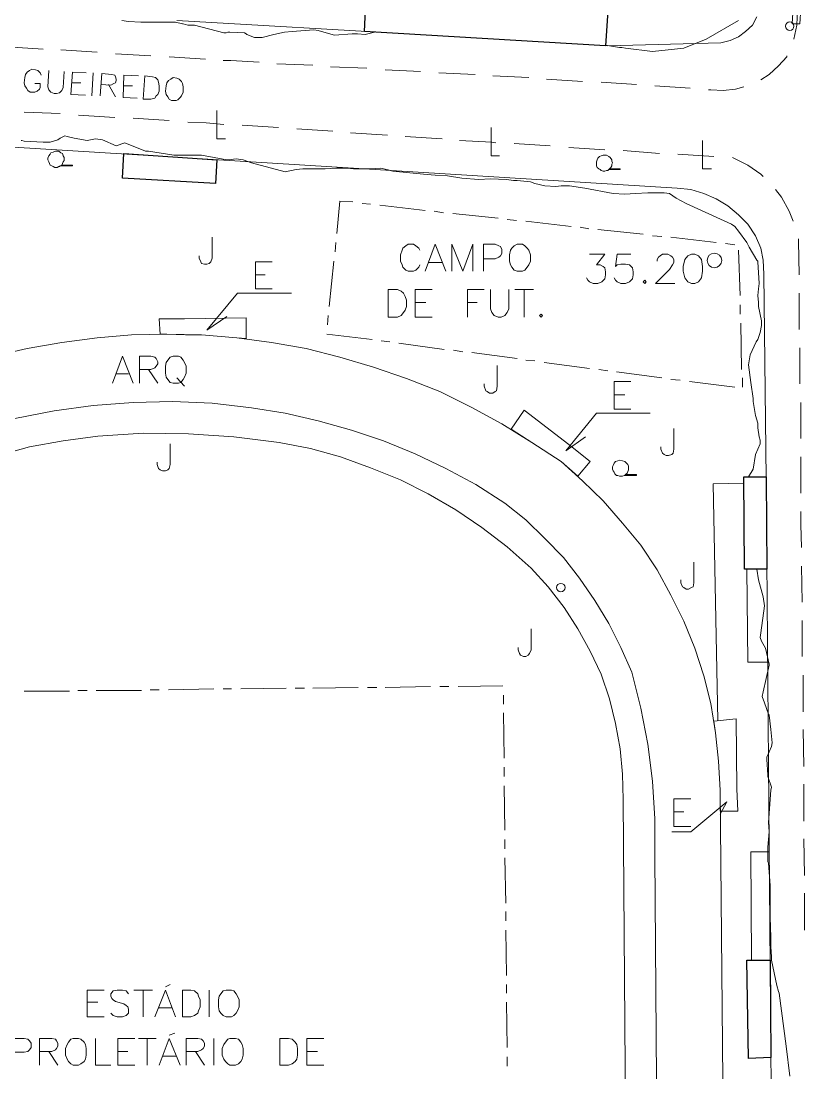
# Model space of a CAD drawing. Extents: x -2391 to 32076, y -11492 to 5852.
# Drawn here: x 4537.6 to 4624, y -1069.4 to -953.5 of the extents above; entities that cross this region are included whole.
import ezdxf

# ---------------------------------------------------------------- set-up
doc = ezdxf.new("R2010")
doc.units = 0
doc.header["$LTSCALE"] = 7
for name, color, linetype in [('ALVE-CT', 3, 'CONTINUOUS'), ('PDF_A101 - EDIFICACAO', 7, 'CONTINUOUS'), ('PDF_A124 - MURO', 7, 'CONTINUOUS'), ('PDF_A133 - CANTEIRO_JARDIM_ESTUFA', 7, 'CONTINUOUS'), ('PDF_A135 - CAMPO_FUTEBOL', 7, 'CONTINUOUS'), ('PDF_A136 - ARQUIBANCADA', 7, 'CONTINUOUS'), ('PDF_B216 - OUTRAS_ENTIDADES_PRIVADAS', 7, 'CONTINUOUS'), ('PDF_C301 - MEIO_FIO_2D', 7, 'CONTINUOUS'), ('PDF_C307 - TXT_NOME_LOGRADOURO', 7, 'CONTINUOUS'), ('PDF_C315 - ESCADARIA', 7, 'CONTINUOUS'), ('PDF_C317 - BOCA_LOBO', 7, 'CONTINUOUS'), ('PDF_F602 - ARVORE_ISOLADA', 7, 'CONTINUOUS'), ('PDF_I902 - LUMINARIA', 7, 'CONTINUOUS'), ('PDF_I903 - POSTE', 7, 'CONTINUOUS'), ('PDF_M1306 - SETA_INDICADORA_TEXTO', 7, 'CONTINUOUS'), ('PDF_N1401 - CURVA_MESTRA', 7, 'CONTINUOUS'), ('PDF_N1403 - COTA_DE_APARELHO', 7, 'CONTINUOUS')]:
    doc.layers.add(name, color=color, linetype=linetype)

msp = doc.modelspace()

# ---------------------------------------------------------------- linework, layer by layer
at = {"layer": 'ALVE-CT'}
msp.add_circle((4550.796, -1271.53), 500, dxfattribs=at)
at = {"layer": 'PDF_A101 - EDIFICACAO', "lineweight": 30}
for points in [[(4602.864, -943.458), (4602.017, -956.242), (4575.433, -954.634), (4576.025, -941.849)], [(4559.177, -968.773), (4559.008, -971.397), (4548.764, -970.804), (4548.933, -968.095)], [(4619.797, -1013.898), (4617.341, -1013.898), (4617.257, -1003.739), (4619.712, -1003.739), (4619.712, -1003.908)], [(4620.22, -1067.744), (4617.765, -1067.829), (4617.595, -1056.992), (4620.135, -1056.992)]]:
    msp.add_lwpolyline(points, close=True, dxfattribs=at)
at = {"layer": 'PDF_A124 - MURO', "lineweight": 9}
for points in [[(4554.775, -953.448), (4562.395, -953.872), (4573.824, -954.549), (4602.271, -956.242), (4614.717, -955.904), (4615.733, -955.65), (4616.664, -955.226), (4617.426, -954.634), (4618.188, -953.956), (4618.696, -953.025)], [(4520.655, -966.402), (4609.891, -971.905), (4611.415, -972.074), (4612.854, -972.498), (4614.209, -973.09), (4615.479, -973.852), (4616.664, -974.868), (4617.68, -975.884), (4618.527, -977.154), (4619.119, -978.509), (4619.373, -979.864), (4619.458, -981.387), (4619.712, -1003.908), (4620.559, -1107.028)], [(4536.911, -997.304), (4541.229, -996.458), (4545.546, -995.865), (4549.949, -995.526), (4554.267, -995.442), (4558.669, -995.611), (4562.987, -996.119), (4566.712, -996.712), (4570.353, -997.558), (4573.993, -998.574), (4577.549, -999.759), (4581.021, -1001.199), (4584.407, -1002.807), (4587.709, -1004.585), (4590.926, -1006.617), (4593.212, -1008.48), (4595.329, -1010.512), (4597.361, -1012.628), (4599.139, -1014.914), (4600.832, -1017.37), (4602.356, -1019.909), (4603.71, -1022.534), (4604.896, -1025.243), (4605.912, -1029.222), (4606.674, -1033.202), (4607.182, -1037.266), (4607.436, -1041.414), (4607.436, -1045.478), (4607.944, -1114.733)]]:
    msp.add_lwpolyline(points, dxfattribs=at)
at = {"layer": 'PDF_A133 - CANTEIRO_JARDIM_ESTUFA', "lineweight": 9}
for points in [[(4558.669, -977.324), (4558.669, -979.61), (4558.5, -980.033), (4558.331, -980.202), (4558.077, -980.287), (4557.823, -980.287), (4557.484, -980.202), (4557.399, -980.033), (4557.23, -979.61), (4557.23, -979.356)], [(4590.08, -991.462), (4590.08, -993.748), (4589.995, -994.256), (4589.826, -994.341), (4589.572, -994.51), (4589.233, -994.51), (4588.979, -994.341), (4588.81, -994.256), (4588.64, -993.748), (4588.64, -993.494)], [(4534.794, -1001.453), (4538.519, -1000.437), (4542.245, -999.759), (4546.054, -999.252), (4551.05, -998.913), (4556.045, -998.998), (4561.04, -999.336), (4566.035, -999.929), (4569.506, -1000.606), (4572.808, -1001.537), (4576.11, -1002.723), (4579.412, -1004.077), (4582.46, -1005.601), (4585.508, -1007.379), (4588.386, -1009.326), (4591.18, -1011.443), (4593.805, -1013.814), (4595.667, -1015.846), (4597.445, -1018.132), (4598.969, -1020.502), (4600.324, -1022.957), (4601.509, -1025.497), (4602.441, -1028.207), (4603.118, -1030.916), (4603.626, -1033.71), (4603.88, -1036.504), (4603.964, -1039.297), (4604.642, -1132.936)], [(4609.552, -998.405), (4609.552, -1000.691), (4609.468, -1001.114), (4609.298, -1001.283), (4608.96, -1001.368), (4608.706, -1001.368), (4608.452, -1001.283), (4608.282, -1001.114), (4608.113, -1000.691), (4608.113, -1000.437)], [(4554.013, -1000.098), (4554.013, -1002.384), (4553.928, -1002.807), (4553.759, -1002.977), (4553.505, -1003.061), (4553.166, -1003.061), (4552.912, -1002.977), (4552.743, -1002.807), (4552.574, -1002.384), (4552.574, -1002.13)], [(4614.378, -1030.577), (4613.87, -1004.501), (4617.257, -1004.416)], [(4611.754, -1013.136), (4611.754, -1015.422), (4611.669, -1015.846), (4611.5, -1015.93), (4611.161, -1016.1), (4610.907, -1016.1), (4610.653, -1015.93), (4610.484, -1015.846), (4610.314, -1015.422), (4610.314, -1015.084)], [(4617.595, -1013.898), (4617.68, -1024.143), (4619.881, -1024.143)], [(4593.805, -1020.502), (4593.805, -1022.788), (4593.635, -1023.211), (4593.466, -1023.381), (4593.212, -1023.55), (4592.958, -1023.55), (4592.62, -1023.381), (4592.535, -1023.211), (4592.366, -1022.788), (4592.366, -1022.534)], [(4618.103, -1056.992), (4618.019, -1045.055), (4620.051, -1045.055)]]:
    msp.add_lwpolyline(points, dxfattribs=at)
at = {"layer": 'PDF_A135 - CAMPO_FUTEBOL', "lineweight": 9}
for points in [[(4574.163, -973.429), (4572.724, -973.344), (4572.385, -976.9)], [(4576.11, -973.683), (4575.179, -973.598)], [(4582.121, -974.36), (4577.126, -973.768)], [(4584.153, -974.614), (4583.137, -974.445)], [(4590.164, -975.207), (4585.169, -974.699)], [(4592.196, -975.461), (4591.18, -975.376)], [(4598.207, -976.138), (4593.212, -975.546)], [(4600.155, -976.392), (4599.223, -976.223)], [(4606.166, -976.985), (4601.171, -976.477)], [(4608.198, -977.239), (4607.182, -977.154)], [(4614.209, -977.916), (4609.214, -977.324)], [(4572.3, -977.916), (4572.216, -978.932)], [(4581.529, -978.763), (4581.444, -978.509), (4581.105, -978.255), (4580.851, -978.086), (4580.259, -978.086), (4580.005, -978.255), (4579.666, -978.509), (4579.581, -978.763), (4579.412, -979.271), (4579.412, -979.948), (4579.581, -980.371), (4579.666, -980.625), (4580.005, -980.964), (4580.259, -981.049), (4580.851, -981.049), (4581.105, -980.964), (4581.444, -980.625), (4581.529, -980.371)], [(4582.121, -981.049), (4583.222, -978.086), (4584.407, -981.049)], [(4585.084, -981.049), (4585.084, -978.086), (4586.27, -981.049), (4587.37, -978.086), (4587.37, -981.049)], [(4588.556, -981.049), (4588.556, -978.086), (4589.826, -978.086), (4590.249, -978.255), (4590.418, -978.34), (4590.588, -978.678), (4590.588, -979.102), (4590.418, -979.356), (4590.249, -979.525), (4589.826, -979.694), (4588.556, -979.694)], [(4616.241, -978.17), (4615.225, -978.001)], [(4616.833, -983.758), (4616.664, -978.763)], [(4572.046, -979.948), (4571.538, -984.943)], [(4582.545, -980.117), (4583.984, -980.117)], [(4582.883, -986.129), (4581.021, -986.129), (4581.021, -983.081), (4582.883, -983.081)], [(4586.778, -986.129), (4586.778, -983.081), (4588.64, -983.081)], [(4589.318, -983.081), (4589.318, -985.197), (4589.487, -985.621), (4589.741, -985.959), (4590.164, -986.129), (4590.503, -986.129), (4590.926, -985.959), (4591.18, -985.621), (4591.35, -985.197), (4591.35, -983.081)], [(4592.027, -983.081), (4594.059, -983.081)], [(4593.043, -983.081), (4593.043, -986.129)], [(4581.021, -984.52), (4582.206, -984.52)], [(4586.778, -984.52), (4587.878, -984.52)], [(4616.833, -985.79), (4616.833, -984.774)], [(4571.454, -985.959), (4571.369, -986.975)], [(4617.003, -991.886), (4616.918, -986.806)], [(4571.284, -987.991), (4576.279, -988.584)], [(4577.295, -988.753), (4578.227, -988.838)], [(4579.243, -989.007), (4584.238, -989.684)], [(4585.254, -989.769), (4586.27, -989.938)], [(4587.286, -990.023), (4592.281, -990.7)], [(4593.212, -990.87), (4594.228, -990.954)], [(4595.244, -991.124), (4600.239, -991.801)], [(4601.255, -991.886), (4602.271, -992.055)], [(4603.202, -992.14), (4608.198, -992.817)], [(4609.214, -992.986), (4610.23, -993.071)], [(4611.246, -993.24), (4616.241, -993.833)], [(4617.087, -993.833), (4617.087, -992.817)], [(4544.869, -1027.275), (4543.853, -1027.275)], [(4550.88, -1027.275), (4545.885, -1027.275)], [(4552.828, -1027.191), (4551.812, -1027.191)], [(4558.839, -1027.106), (4553.844, -1027.191)], [(4560.786, -1027.106), (4559.855, -1027.106)], [(4566.797, -1027.021), (4561.802, -1027.106)], [(4568.829, -1027.021), (4567.813, -1027.021)], [(4574.755, -1026.937), (4569.76, -1027.021)], [(4576.787, -1026.937), (4575.771, -1026.937)], [(4582.714, -1026.852), (4577.719, -1026.937)], [(4584.746, -1026.852), (4583.73, -1026.852)], [(4590.672, -1026.767), (4585.762, -1026.852)], [(4542.922, -1027.36), (4537.927, -1027.36)], [(4590.757, -1028.799), (4590.757, -1027.783)], [(4590.842, -1034.726), (4590.757, -1029.73)], [(4590.842, -1036.758), (4590.842, -1035.742)], [(4590.926, -1042.684), (4590.842, -1037.774)], [(4590.926, -1044.716), (4590.926, -1043.7)], [(4591.011, -1050.727), (4590.926, -1045.732)], [(4591.011, -1052.674), (4591.011, -1051.658)], [(4591.096, -1058.685), (4591.011, -1053.69)], [(4591.096, -1060.633), (4591.096, -1059.701)], [(4591.18, -1066.644), (4591.096, -1061.649)], [(4591.18, -1068.676), (4591.18, -1067.66)]]:
    msp.add_lwpolyline(points, dxfattribs=at)
for points in [[(4592.281, -978.086), (4591.942, -978.255), (4591.688, -978.509), (4591.519, -978.763), (4591.434, -979.271), (4591.434, -979.948), (4591.519, -980.371), (4591.688, -980.625), (4591.942, -980.964), (4592.281, -981.049), (4592.874, -981.049), (4593.127, -980.964), (4593.381, -980.625), (4593.551, -980.371), (4593.72, -979.948), (4593.72, -979.271), (4593.551, -978.763), (4593.381, -978.509), (4593.127, -978.255), (4592.874, -978.086)], [(4578.057, -986.129), (4578.057, -983.081), (4579.073, -983.081), (4579.497, -983.25), (4579.751, -983.504), (4579.92, -983.843), (4580.089, -984.266), (4580.089, -984.943), (4579.92, -985.367), (4579.751, -985.621), (4579.497, -985.959), (4579.073, -986.129)], [(4594.905, -985.79), (4594.736, -985.959), (4594.905, -986.129), (4595.075, -985.959)]]:
    msp.add_lwpolyline(points, close=True, dxfattribs=at)
at = {"layer": 'PDF_A136 - ARQUIBANCADA', "lineweight": 9}
for points in [[(4534.54, -990.446), (4538.265, -989.6), (4542.075, -988.923), (4545.97, -988.415), (4549.78, -988.076), (4553.674, -987.991), (4557.484, -988.076), (4561.379, -988.415), (4565.188, -988.923), (4568.998, -989.6), (4572.724, -990.531), (4576.449, -991.632), (4580.089, -992.902), (4583.73, -994.341), (4587.201, -996.034), (4590.588, -997.897), (4593.889, -999.929), (4597.107, -1002.045), (4599.477, -1004.162), (4601.763, -1006.363), (4603.88, -1008.819), (4605.912, -1011.274), (4607.69, -1013.983), (4609.214, -1016.777), (4610.653, -1019.655), (4611.838, -1022.619), (4612.854, -1025.667), (4613.616, -1028.714), (4614.124, -1031.932), (4614.463, -1035.064), (4614.632, -1038.281), (4615.225, -1102.287)], [(4547.663, -993.41), (4548.764, -990.446), (4549.949, -993.41)], [(4550.626, -993.41), (4550.626, -990.446), (4551.896, -990.446), (4552.32, -990.531), (4552.489, -990.7), (4552.658, -991.039), (4552.658, -991.293), (4552.489, -991.547), (4552.32, -991.716), (4551.896, -991.886), (4550.626, -991.886)], [(4548.086, -992.394), (4549.441, -992.394)], [(4551.642, -991.886), (4552.658, -993.41)], [(4554.775, -992.817), (4555.621, -993.748)], [(4607.944, -1114.733), (4607.436, -1045.478), (4607.436, -1041.414), (4607.182, -1037.266), (4606.674, -1033.202), (4605.912, -1029.222), (4604.896, -1025.243), (4603.71, -1022.534), (4602.356, -1019.909), (4600.832, -1017.37), (4599.139, -1014.914), (4597.361, -1012.628), (4595.329, -1010.512), (4593.212, -1008.48), (4590.926, -1006.617), (4587.709, -1004.585), (4584.407, -1002.807), (4581.021, -1001.199), (4577.549, -999.759), (4573.993, -998.574), (4570.353, -997.558), (4566.712, -996.712), (4562.987, -996.119), (4558.669, -995.611), (4554.267, -995.442), (4549.949, -995.526), (4545.546, -995.865), (4541.229, -996.458), (4536.911, -997.304)]]:
    msp.add_lwpolyline(points, dxfattribs=at)
msp.add_lwpolyline([(4554.351, -990.446), (4554.013, -990.531), (4553.759, -990.87), (4553.59, -991.124), (4553.505, -991.547), (4553.505, -992.309), (4553.59, -992.732), (4553.759, -992.986), (4554.013, -993.325), (4554.351, -993.41), (4554.944, -993.41), (4555.198, -993.325), (4555.452, -992.986), (4555.621, -992.732), (4555.791, -992.309), (4555.791, -991.547), (4555.621, -991.124), (4555.452, -990.87), (4555.198, -990.531), (4554.944, -990.446)], close=True, dxfattribs=at)
at = {"layer": 'PDF_B216 - OUTRAS_ENTIDADES_PRIVADAS', "lineweight": 9}
for points in [[(4553.505, -1059.955), (4554.013, -1059.701)], [(4546.732, -1063.257), (4544.869, -1063.257), (4544.869, -1060.294), (4546.732, -1060.294)], [(4549.441, -1060.717), (4549.187, -1060.379), (4548.764, -1060.294), (4548.171, -1060.294), (4547.748, -1060.379), (4547.494, -1060.717), (4547.494, -1060.971), (4547.578, -1061.225), (4547.748, -1061.395), (4548.002, -1061.564), (4548.933, -1061.818), (4549.187, -1061.987), (4549.356, -1062.157), (4549.441, -1062.411), (4549.441, -1062.834), (4549.187, -1063.088), (4548.764, -1063.257), (4548.171, -1063.257), (4547.748, -1063.088), (4547.494, -1062.834)], [(4550.034, -1060.294), (4552.066, -1060.294)], [(4551.05, -1060.294), (4551.05, -1063.257)], [(4552.32, -1063.257), (4553.505, -1060.294), (4554.605, -1063.257)], [(4558.331, -1060.294), (4558.331, -1063.257)], [(4544.869, -1061.649), (4546.054, -1061.649)], [(4552.743, -1062.241), (4554.182, -1062.241)], [(4553.928, -1065.289), (4554.521, -1065.035)], [(4536.657, -1068.591), (4536.657, -1065.628), (4537.927, -1065.628), (4538.35, -1065.713), (4538.519, -1065.882), (4538.689, -1066.136), (4538.689, -1066.644), (4538.519, -1066.898), (4538.35, -1067.067), (4537.927, -1067.152), (4536.657, -1067.152)], [(4539.62, -1068.591), (4539.62, -1065.628), (4540.975, -1065.628), (4541.398, -1065.713), (4541.483, -1065.882), (4541.652, -1066.136), (4541.652, -1066.475), (4541.483, -1066.729), (4541.398, -1066.898), (4540.975, -1067.067), (4539.62, -1067.067)], [(4545.8, -1065.628), (4545.8, -1068.591), (4547.494, -1068.591)], [(4550.118, -1068.591), (4548.256, -1068.591), (4548.256, -1065.628), (4550.118, -1065.628)], [(4550.542, -1065.628), (4552.489, -1065.628)], [(4551.473, -1065.628), (4551.473, -1068.591)], [(4552.828, -1068.591), (4553.928, -1065.628), (4555.113, -1068.591)], [(4555.791, -1068.591), (4555.791, -1065.628), (4557.061, -1065.628), (4557.484, -1065.713), (4557.653, -1065.882), (4557.823, -1066.136), (4557.823, -1066.475), (4557.653, -1066.729), (4557.484, -1066.898), (4557.061, -1067.067), (4555.791, -1067.067)], [(4558.839, -1065.628), (4558.839, -1068.591)], [(4570.946, -1068.591), (4569.083, -1068.591), (4569.083, -1065.628), (4570.946, -1065.628)], [(4540.636, -1067.067), (4541.652, -1068.591)], [(4548.256, -1067.067), (4549.356, -1067.067)], [(4553.251, -1067.575), (4554.69, -1067.575)], [(4556.807, -1067.067), (4557.823, -1068.591)], [(4569.083, -1067.067), (4570.268, -1067.067)]]:
    msp.add_lwpolyline(points, dxfattribs=at)
for points in [[(4555.367, -1063.257), (4555.367, -1060.294), (4556.299, -1060.294), (4556.722, -1060.379), (4557.061, -1060.717), (4557.145, -1060.971), (4557.315, -1061.395), (4557.315, -1062.157), (4557.145, -1062.58), (4557.061, -1062.834), (4556.722, -1063.088), (4556.299, -1063.257)], [(4560.193, -1060.294), (4559.855, -1060.379), (4559.601, -1060.717), (4559.431, -1060.971), (4559.347, -1061.395), (4559.347, -1062.157), (4559.431, -1062.58), (4559.601, -1062.834), (4559.855, -1063.088), (4560.193, -1063.257), (4560.786, -1063.257), (4561.04, -1063.088), (4561.294, -1062.834), (4561.463, -1062.58), (4561.633, -1062.157), (4561.633, -1061.395), (4561.463, -1060.971), (4561.294, -1060.717), (4561.04, -1060.379), (4560.786, -1060.294)], [(4543.345, -1065.628), (4543.091, -1065.713), (4542.837, -1066.051), (4542.668, -1066.305), (4542.499, -1066.729), (4542.499, -1067.49), (4542.668, -1067.914), (4542.837, -1068.168), (4543.091, -1068.422), (4543.345, -1068.591), (4543.938, -1068.591), (4544.192, -1068.422), (4544.53, -1068.168), (4544.7, -1067.914), (4544.784, -1067.49), (4544.784, -1066.729), (4544.7, -1066.305), (4544.53, -1066.051), (4544.192, -1065.713), (4543.938, -1065.628)], [(4560.617, -1065.628), (4560.363, -1065.713), (4560.109, -1066.051), (4559.939, -1066.305), (4559.77, -1066.729), (4559.77, -1067.49), (4559.939, -1067.914), (4560.109, -1068.168), (4560.363, -1068.422), (4560.617, -1068.591), (4561.209, -1068.591), (4561.548, -1068.422), (4561.802, -1068.168), (4561.971, -1067.914), (4562.056, -1067.49), (4562.056, -1066.729), (4561.971, -1066.305), (4561.802, -1066.051), (4561.548, -1065.713), (4561.209, -1065.628)], [(4566.12, -1068.591), (4566.12, -1065.628), (4567.051, -1065.628), (4567.474, -1065.713), (4567.813, -1066.051), (4567.982, -1066.305), (4568.067, -1066.729), (4568.067, -1067.49), (4567.982, -1067.914), (4567.813, -1068.168), (4567.474, -1068.422), (4567.051, -1068.591)]]:
    msp.add_lwpolyline(points, close=True, dxfattribs=at)
at = {"layer": 'PDF_C301 - MEIO_FIO_2D', "lineweight": 9}
for points in [[(4623.183, -951.586), (4623.183, -952.178), (4623.098, -953.956), (4622.76, -955.48)], [(4540.043, -956.581), (4536.064, -956.327)], [(4545.97, -956.92), (4541.991, -956.666)], [(4551.896, -957.343), (4548.002, -957.089)], [(4557.907, -957.682), (4553.928, -957.428)], [(4621.998, -957.343), (4621.998, -957.428), (4621.067, -958.444), (4620.051, -959.375), (4619.119, -959.968)], [(4563.834, -958.02), (4560.701, -957.851), (4559.855, -957.851)], [(4569.76, -958.359), (4565.781, -958.19)], [(4575.687, -958.698), (4571.708, -958.528)], [(4581.613, -959.036), (4577.719, -958.867)], [(4587.624, -959.375), (4583.645, -959.206)], [(4593.551, -959.714), (4589.572, -959.544)], [(4599.477, -960.137), (4595.498, -959.883)], [(4605.404, -960.476), (4601.509, -960.222)], [(4611.33, -960.899), (4607.436, -960.645)], [(4617.257, -960.729), (4616.325, -960.983), (4614.971, -961.153), (4613.616, -961.068), (4613.362, -961.068)], [(4541.906, -963.693), (4537.927, -963.523)], [(4547.917, -964.116), (4543.938, -963.862)], [(4553.928, -964.455), (4549.949, -964.201)], [(4559.939, -964.878), (4557.992, -964.709), (4555.96, -964.624)], [(4565.95, -965.217), (4561.971, -964.963)], [(4571.962, -965.64), (4567.982, -965.386)], [(4577.973, -966.063), (4573.909, -965.809)], [(4583.984, -966.487), (4579.92, -966.233)], [(4589.91, -966.91), (4589.487, -966.825), (4585.931, -966.656)], [(4595.921, -967.249), (4591.942, -966.995)], [(4601.933, -967.672), (4597.953, -967.418)], [(4607.944, -968.095), (4603.964, -967.757)], [(4613.955, -968.434), (4609.976, -968.18)], [(4619.373, -970.635), (4619.119, -970.381), (4617.68, -969.365), (4616.156, -968.603), (4615.987, -968.519)], [(4622.675, -975.546), (4622.252, -974.445), (4621.405, -972.921), (4620.728, -972.074)], [(4623.352, -981.472), (4623.268, -977.747), (4623.268, -977.493)], [(4623.352, -987.483), (4623.352, -983.843), (4623.352, -983.504)], [(4623.437, -993.494), (4623.437, -989.515)], [(4623.522, -999.505), (4623.522, -996.627), (4623.522, -995.526)], [(4623.522, -1005.517), (4623.522, -1001.537)], [(4623.606, -1011.528), (4623.522, -1008.988), (4623.522, -1007.549)], [(4623.691, -1017.539), (4623.606, -1013.56)], [(4623.691, -1023.55), (4623.691, -1019.571)], [(4623.776, -1029.646), (4623.776, -1026.344), (4623.776, -1025.582)], [(4623.86, -1035.657), (4623.776, -1031.593)], [(4623.86, -1041.668), (4623.86, -1037.604)], [(4623.945, -1047.679), (4623.86, -1043.615)], [(4623.945, -1053.69), (4623.945, -1049.626)]]:
    msp.add_lwpolyline(points, dxfattribs=at)
at = {"layer": 'PDF_C307 - TXT_NOME_LOGRADOURO', "lineweight": 9}
for points in [[(4539.789, -959.46), (4539.705, -959.206), (4539.451, -958.952), (4539.197, -958.867), (4538.773, -958.782), (4538.519, -958.952), (4538.265, -959.121), (4538.096, -959.375), (4538.011, -959.714), (4537.927, -960.306), (4538.011, -960.645), (4538.181, -960.899), (4538.35, -961.153), (4538.604, -961.322), (4539.112, -961.322), (4539.366, -961.237), (4539.62, -960.983), (4539.705, -960.814), (4539.705, -960.391), (4539.112, -960.391)], [(4540.636, -958.952), (4540.551, -960.729), (4540.636, -961.068), (4540.89, -961.322), (4541.229, -961.491), (4541.483, -961.491), (4541.821, -961.407), (4542.075, -961.153), (4542.245, -960.814), (4542.329, -959.036)], [(4544.7, -961.661), (4543.091, -961.576), (4543.261, -959.121), (4544.784, -959.206)], [(4545.546, -959.206), (4545.377, -961.745)], [(4546.308, -961.745), (4546.478, -959.29), (4547.578, -959.375), (4547.917, -959.46), (4548.002, -959.629), (4548.086, -959.883), (4548.086, -960.052), (4548.002, -960.306), (4547.832, -960.391), (4547.494, -960.56), (4546.393, -960.476)], [(4550.372, -961.999), (4548.848, -961.915), (4548.933, -959.46), (4550.542, -959.544)], [(4543.176, -960.306), (4544.192, -960.306)], [(4547.24, -960.476), (4548.002, -961.83)], [(4548.933, -960.645), (4549.864, -960.645)]]:
    msp.add_lwpolyline(points, dxfattribs=at)
for points in [[(4551.05, -962.084), (4551.219, -959.544), (4552.066, -959.629), (4552.404, -959.714), (4552.658, -959.968), (4552.743, -960.222), (4552.828, -960.645), (4552.828, -961.237), (4552.658, -961.576), (4552.489, -961.745), (4552.32, -961.999), (4551.896, -962.084)], [(4554.351, -959.714), (4554.098, -959.883), (4553.844, -960.052), (4553.674, -960.306), (4553.59, -960.645), (4553.505, -961.237), (4553.59, -961.576), (4553.759, -961.83), (4553.928, -962.084), (4554.182, -962.253), (4554.69, -962.253), (4554.859, -962.169), (4555.113, -961.915), (4555.283, -961.745), (4555.452, -961.322), (4555.452, -960.729), (4555.367, -960.391), (4555.283, -960.137), (4555.029, -959.883), (4554.775, -959.798)]]:
    msp.add_lwpolyline(points, close=True, dxfattribs=at)
at = {"layer": 'PDF_C315 - ESCADARIA', "lineweight": 9}
for points in [[(4565.273, -982.996), (4563.411, -982.996), (4563.411, -980.033), (4565.273, -980.033)], [(4563.411, -981.472), (4564.511, -981.472)], [(4604.811, -996.288), (4602.948, -996.288), (4602.948, -993.24), (4604.811, -993.24)], [(4602.948, -994.68), (4604.134, -994.68)], [(4611.415, -1042.261), (4609.552, -1042.261), (4609.552, -1039.213), (4611.415, -1039.213)], [(4609.552, -1040.652), (4610.653, -1040.652)]]:
    msp.add_lwpolyline(points, dxfattribs=at)
for points in [[(4562.395, -986.213), (4555.621, -986.298), (4552.828, -986.298), (4552.912, -987.991), (4553.674, -987.991), (4555.706, -988.076), (4557.484, -988.076), (4561.379, -988.415), (4562.395, -988.499)], [(4593.043, -996.373), (4597.953, -1000.183), (4600.324, -1002.045), (4598.969, -1003.654), (4597.107, -1002.045), (4593.889, -999.929), (4591.604, -998.49)], [(4616.579, -1040.567), (4614.632, -1040.567), (4614.632, -1038.281), (4614.463, -1035.064), (4614.124, -1031.932), (4613.955, -1030.662), (4616.41, -1030.408), (4616.495, -1038.112)]]:
    msp.add_lwpolyline(points, close=True, dxfattribs=at)
at = {"layer": 'PDF_C317 - BOCA_LOBO', "lineweight": 9}
msp.add_lwpolyline([(4622.675, -952.009), (4622.59, -953.787), (4623.437, -953.787), (4623.522, -952.094)], close=True, dxfattribs=at)
at = {"layer": 'PDF_F602 - ARVORE_ISOLADA', "lineweight": 9}
for points in [[(4542.075, -969.365), (4541.906, -969.45), (4541.821, -969.535), (4541.737, -969.535), (4541.567, -969.619), (4541.313, -969.619), (4541.144, -969.535), (4540.975, -969.45), (4540.805, -969.365), (4540.721, -969.196), (4540.636, -969.027), (4540.551, -968.773), (4540.551, -968.603), (4540.636, -968.349), (4540.805, -968.18), (4540.89, -968.011), (4541.144, -967.926), (4541.398, -967.841), (4541.737, -967.841), (4541.991, -968.011), (4542.16, -968.095), (4542.245, -968.349), (4542.329, -968.519), (4542.329, -968.688), (4542.329, -968.857), (4542.245, -969.027), (4542.16, -969.196), (4542.075, -969.365), (4541.906, -969.45), (4543.261, -969.45), (4543.261, -969.365)], [(4602.441, -969.789), (4602.356, -969.873), (4602.271, -969.958), (4602.102, -969.958), (4601.933, -970.043), (4601.763, -970.043), (4601.509, -969.958), (4601.425, -969.873), (4601.255, -969.789), (4601.086, -969.619), (4601.001, -969.45), (4601.001, -969.196), (4601.001, -969.027), (4601.086, -968.773), (4601.171, -968.603), (4601.34, -968.434), (4601.509, -968.349), (4601.763, -968.265), (4602.102, -968.265), (4602.356, -968.434), (4602.525, -968.519), (4602.694, -968.773), (4602.694, -968.942), (4602.779, -969.111), (4602.694, -969.281), (4602.694, -969.45), (4602.61, -969.619), (4602.441, -969.789), (4602.356, -969.873), (4603.626, -969.873), (4603.626, -969.789)], [(4604.218, -1003.485), (4604.134, -1003.569), (4604.049, -1003.569), (4603.88, -1003.654), (4603.71, -1003.654), (4603.541, -1003.654), (4603.372, -1003.569), (4603.202, -1003.569), (4603.033, -1003.4), (4602.948, -1003.231), (4602.864, -1003.061), (4602.779, -1002.892), (4602.779, -1002.638), (4602.864, -1002.469), (4602.948, -1002.215), (4603.118, -1002.045), (4603.372, -1001.961), (4603.541, -1001.876), (4603.88, -1001.961), (4604.134, -1002.045), (4604.303, -1002.215), (4604.472, -1002.384), (4604.557, -1002.553), (4604.557, -1002.723), (4604.557, -1002.977), (4604.472, -1003.146), (4604.388, -1003.315), (4604.218, -1003.485), (4604.134, -1003.569), (4605.404, -1003.569), (4605.404, -1003.485)]]:
    msp.add_lwpolyline(points, close=True, dxfattribs=at)
at = {"layer": 'PDF_I902 - LUMINARIA', "lineweight": 9}
for points in [[(4622.252, -954.126), (4622.252, -954.126)], [(4597.022, -1016.015), (4597.022, -1016.015)]]:
    msp.add_lwpolyline(points, dxfattribs=at)
for centre in [(4622.308, -954.05), (4597.077, -1015.942)]:
    msp.add_circle(centre, 0.466, dxfattribs=at)
at = {"layer": 'PDF_I903 - POSTE', "lineweight": 9}
for points in [[(4560.109, -966.487), (4559.177, -966.487), (4559.177, -963.354)], [(4590.334, -968.349), (4589.402, -968.349), (4589.402, -965.217)], [(4613.701, -969.789), (4612.685, -969.789), (4612.685, -966.656)]]:
    msp.add_lwpolyline(points, dxfattribs=at)
at = {"layer": 'PDF_M1306 - SETA_INDICADORA_TEXTO', "lineweight": 9}
for points in [[(4560.278, -986.044), (4558.077, -987.568), (4561.463, -983.504), (4567.39, -983.504)], [(4599.816, -999.336), (4597.615, -1000.86), (4601.001, -996.712), (4606.928, -996.712)], [(4609.298, -1042.853), (4611.415, -1042.853), (4615.394, -1039.551), (4614.632, -1040.906)]]:
    msp.add_lwpolyline(points, dxfattribs=at)
at = {"layer": 'PDF_N1401 - CURVA_MESTRA', "lineweight": 20}
for points in [[(4548.679, -953.448), (4549.441, -953.533), (4550.796, -953.618), (4550.965, -953.618), (4551.134, -953.618), (4554.267, -953.618), (4554.605, -953.618), (4555.367, -953.787), (4555.452, -953.787), (4555.96, -953.956), (4556.553, -953.956), (4556.722, -953.956), (4559.939, -954.803), (4560.193, -954.803), (4560.363, -954.718), (4560.617, -954.718), (4562.225, -954.803), (4562.395, -954.888), (4562.479, -954.972), (4563.326, -955.311), (4564.172, -955.311), (4565.442, -954.972), (4566.628, -954.718), (4567.474, -954.634), (4569.845, -954.464), (4570.353, -954.549), (4571.2, -954.803), (4572.131, -955.057), (4574.078, -954.888), (4574.671, -954.888), (4575.517, -954.972), (4576.533, -954.718)], [(4602.017, -956.158), (4603.541, -956.412), (4603.795, -956.412), (4604.218, -956.496), (4607.182, -956.835), (4610.653, -956.496), (4613.108, -955.48), (4616.664, -953.448)], [(4617.765, -1003.739), (4618.273, -1002.892), (4618.527, -1001.283), (4619.035, -1000.098), (4619.035, -999.675), (4618.95, -999.336), (4618.781, -998.32), (4618.781, -997.812), (4618.527, -996.966), (4618.273, -995.442), (4618.273, -995.103), (4618.019, -993.325), (4617.765, -991.378), (4617.934, -990.277), (4618.611, -988.838), (4618.781, -988.584), (4619.035, -987.822), (4619.204, -987.06), (4619.204, -986.552), (4618.865, -984.943), (4618.865, -984.52), (4618.781, -983.758), (4618.865, -982.996), (4618.95, -982.403), (4618.781, -980.033), (4618.781, -979.948), (4618.696, -979.864), (4617.849, -978.424), (4617.595, -977.916), (4616.664, -976.646), (4616.241, -976.138), (4615.902, -975.884), (4612.6, -974.36), (4610.907, -973.598), (4609.806, -973.006), (4609.044, -972.498), (4608.452, -972.413), (4606.674, -972.413), (4605.319, -972.498), (4604.134, -972.582), (4602.864, -972.498), (4599.731, -971.905), (4598.038, -971.651), (4597.107, -971.651), (4596.514, -971.736), (4595.329, -971.651), (4594.228, -971.397), (4593.72, -971.228), (4592.281, -971.058), (4591.858, -971.058), (4591.096, -970.974), (4589.318, -970.889), (4588.048, -970.974), (4586.185, -970.804), (4584.576, -970.55), (4583.222, -970.466), (4581.952, -970.381), (4578.565, -970.043), (4577.888, -969.873), (4577.211, -969.704), (4576.195, -969.789), (4575.602, -969.789), (4574.247, -969.789), (4573.57, -969.704), (4572.3, -969.704), (4571.115, -969.789), (4568.66, -969.789), (4567.898, -969.873), (4566.712, -970.127), (4562.987, -969.111), (4562.056, -968.773), (4561.294, -968.688), (4560.447, -968.773), (4560.278, -968.773), (4557.484, -968.265), (4556.383, -968.265), (4554.436, -968.265), (4551.642, -967.841), (4551.473, -967.841), (4551.304, -967.841), (4549.018, -966.91), (4548.086, -967.249), (4546.562, -966.571), (4545.8, -966.487), (4544.869, -966.656), (4543.43, -966.402), (4542.668, -966.233), (4542.414, -966.148), (4541.906, -966.402), (4541.652, -966.571), (4540.805, -966.825), (4540.043, -966.825), (4537.927, -966.741), (4537.673, -966.656), (4537.588, -966.656)], [(4622.336, -1069.776), (4621.913, -1066.475), (4621.151, -1060.633), (4621.067, -1060.463), (4620.897, -1059.786), (4620.305, -1056.992), (4620.305, -1056.908), (4620.305, -1056.654), (4620.22, -1055.553), (4620.22, -1054.452), (4620.135, -1052.251), (4620.135, -1052.082), (4620.135, -1048.78), (4619.966, -1046.325), (4619.881, -1046.155), (4619.881, -1044.631), (4619.881, -1044.547), (4620.051, -1042.853), (4619.966, -1041.837), (4620.22, -1038.281), (4620.305, -1037.943), (4619.881, -1036.758), (4619.881, -1036.588), (4619.797, -1034.895), (4619.797, -1034.641), (4620.305, -1033.456), (4620.389, -1033.032), (4620.22, -1031.593), (4620.051, -1029.984), (4619.966, -1029.9), (4619.543, -1028.63), (4619.289, -1027.953), (4619.373, -1027.445), (4620.051, -1024.481), (4620.051, -1024.397), (4619.627, -1022.619), (4619.204, -1021.857), (4619.035, -1021.433), (4619.119, -1020.925), (4619.543, -1017.962), (4619.373, -1016.946), (4618.865, -1015.084), (4618.696, -1013.898)]]:
    msp.add_lwpolyline(points, dxfattribs=at)
at = {"layer": 'PDF_N1403 - COTA_DE_APARELHO', "lineweight": 9}
for points in [[(4600.239, -979.186), (4601.933, -979.186), (4601.001, -980.371), (4601.425, -980.371), (4601.763, -980.541), (4601.933, -980.71), (4602.017, -981.133), (4602.017, -981.472), (4601.933, -981.895), (4601.594, -982.234), (4601.171, -982.403), (4600.663, -982.403), (4600.239, -982.234), (4600.07, -982.065), (4599.901, -981.811)], [(4604.811, -979.186), (4603.287, -979.186), (4603.118, -980.541), (4603.287, -980.371), (4603.71, -980.287), (4604.218, -980.287), (4604.642, -980.371), (4604.98, -980.71), (4605.065, -981.133), (4605.065, -981.472), (4604.98, -981.895), (4604.642, -982.234), (4604.218, -982.403), (4603.71, -982.403), (4603.287, -982.234), (4603.118, -982.065), (4602.948, -981.811)], [(4607.69, -979.948), (4607.69, -979.779), (4607.859, -979.525), (4608.028, -979.356), (4608.282, -979.186), (4608.875, -979.186), (4609.214, -979.356), (4609.383, -979.525), (4609.552, -979.779), (4609.552, -980.117), (4609.383, -980.371), (4609.044, -980.879), (4607.52, -982.403), (4609.637, -982.403)]]:
    msp.add_lwpolyline(points, dxfattribs=at)
for points in [[(4611.5, -979.186), (4611.076, -979.356), (4610.738, -979.779), (4610.568, -980.541), (4610.568, -981.049), (4610.738, -981.811), (4611.076, -982.234), (4611.5, -982.403), (4611.838, -982.403), (4612.262, -982.234), (4612.6, -981.811), (4612.685, -981.049), (4612.685, -980.541), (4612.6, -979.779), (4612.262, -979.356), (4611.838, -979.186)], [(4606.335, -982.065), (4606.166, -982.234), (4606.335, -982.403), (4606.504, -982.234)]]:
    msp.add_lwpolyline(points, close=True, dxfattribs=at)
msp.add_circle((4614.01, -979.874), 0.804, dxfattribs=at)

doc.saveas('drawing.dxf')
